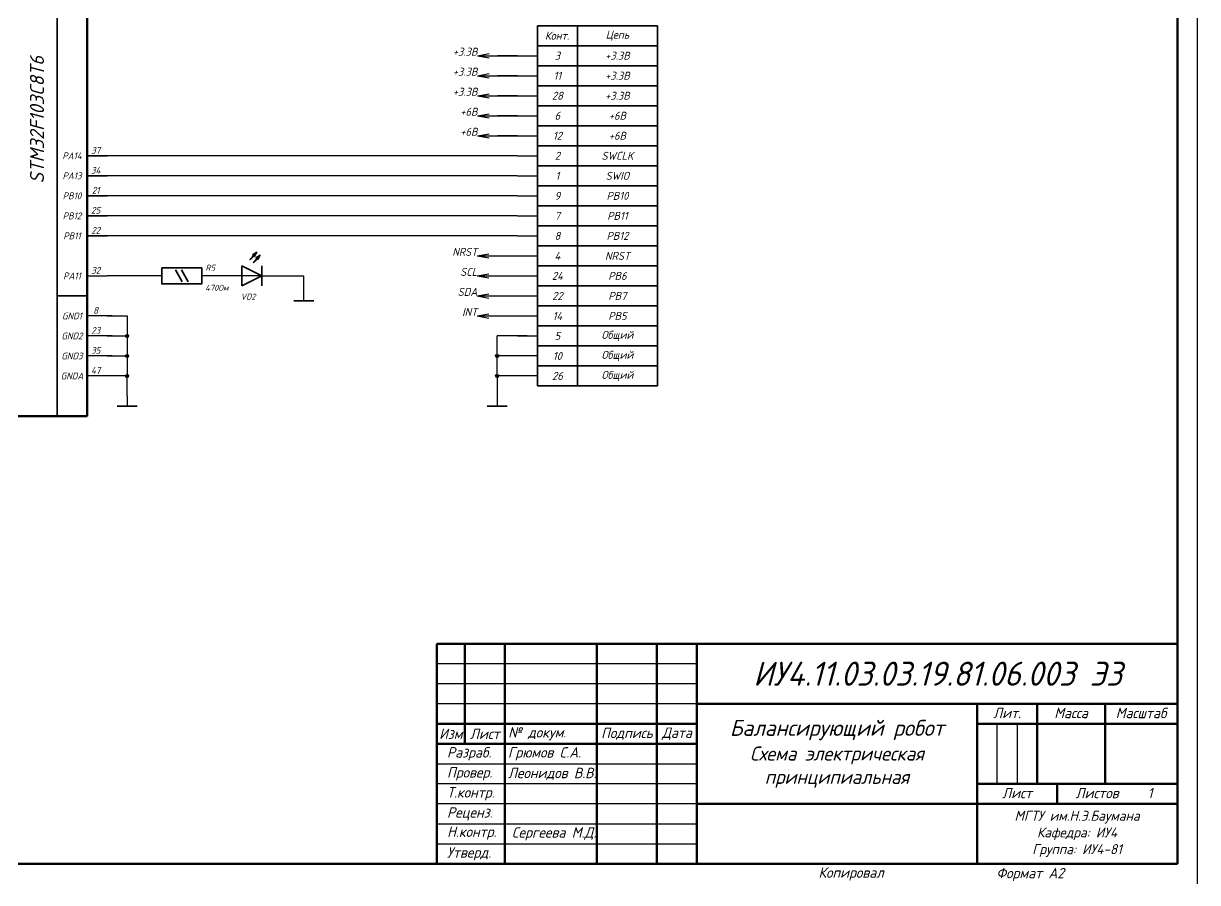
# Model space of a CAD drawing. Header units: inches. Extents: x -14 to 5184, y -66 to 1689.
# Drawn here: x 2219.2 to 2512.6, y 835.6 to 1050.2 of the extents above; entities that cross this region are included whole.
import ezdxf

# ---------------------------------------------------------------- set-up
doc = ezdxf.new("R2010")
doc.units = ezdxf.units.IN
doc.header["$MEASUREMENT"] = 0
for name, color, linetype, lineweight in [('Видимые тонкие (ГОСТ)', 7, 'Continuous', 25), ('Видимый контур (ГОСТ)', 7, 'Continuous', 50), ('Текст', 7, 'Continuous', 15)]:
    doc.layers.add(name, color=color, linetype=linetype, lineweight=lineweight)
doc.styles.get("Standard").update_dxf_attribs({"font": 'gost_b.ttf', "oblique": 15})

msp = doc.modelspace()

# ---------------------------------------------------------------- hatches: boundary and pattern name
at = {"lineweight": 25, "transparency": 33554607}
h = msp.add_hatch(color=0, dxfattribs=at)
h.dxf.hatch_style = 1
h.paths.add_polyline_path([(2276.4831, 992.3408), (2276.9618, 991.892), (2277.5529, 993.016)])
h.paths.add_polyline_path([(2276.6673, 992.1682), (2275.7857, 991.2142), (2275.8959, 991.1124), (2276.7767, 992.0656)])
h = msp.add_hatch(color=0, dxfattribs=at)
h.dxf.hatch_style = 1
h.paths.add_polyline_path([(2278.3702, 992.2607), (2277.3005, 991.5855), (2277.7791, 991.1367)])
h.paths.add_polyline_path([(2277.5941, 991.3102), (2277.4846, 991.4128), (2276.6031, 990.4589), (2276.7132, 990.3571)])
at = {"lineweight": 25, "transparency": 33554684}
h = msp.add_hatch(color=0, dxfattribs=at)
h.dxf.hatch_style = 1
h.paths.add_polyline_path([(2245.0969, 972.5106, -0.41421356), (2245.4969, 972.1106), (2245.0969, 972.1106)])
h.paths.add_polyline_path([(2245.0969, 972.5106), (2245.0969, 972.1106), (2244.6969, 972.1106, -0.41421356)])
h.paths.add_polyline_path([(2244.6969, 972.1106), (2245.4969, 972.1106, -1)])
h = msp.add_hatch(color=0, dxfattribs=at)
h.dxf.hatch_style = 1
h.paths.add_polyline_path([(2245.0969, 967.5106, -0.41421356), (2245.4969, 967.1106), (2245.0969, 967.1106)])
h.paths.add_polyline_path([(2245.0969, 967.5106), (2245.0969, 967.1106), (2244.6969, 967.1106, -0.41421356)])
h.paths.add_polyline_path([(2244.6969, 967.1106), (2245.4969, 967.1106, -1)])
h = msp.add_hatch(color=0, dxfattribs=at)
h.dxf.hatch_style = 1
h.paths.add_polyline_path([(2337.5969, 967.5106, -0.41421356), (2337.9969, 967.1106), (2337.5969, 967.1106)])
h.paths.add_polyline_path([(2337.5969, 967.5106), (2337.5969, 967.1106), (2337.1969, 967.1106, -0.41421356)])
h.paths.add_polyline_path([(2337.1969, 967.1106), (2337.9969, 967.1106, -1)])
h = msp.add_hatch(color=0, dxfattribs=at)
h.dxf.hatch_style = 1
h.paths.add_polyline_path([(2245.0969, 962.5106, -0.41421356), (2245.4969, 962.1106), (2245.0969, 962.1106)])
h.paths.add_polyline_path([(2245.0969, 962.5106), (2245.0969, 962.1106), (2244.6969, 962.1106, -0.41421356)])
h.paths.add_polyline_path([(2244.6969, 962.1106), (2245.4969, 962.1106, -1)])
h = msp.add_hatch(color=0, dxfattribs=at)
h.dxf.hatch_style = 1
h.paths.add_polyline_path([(2337.5969, 962.5106, -0.41421356), (2337.9969, 962.1106), (2337.5969, 962.1106)])
h.paths.add_polyline_path([(2337.5969, 962.5106), (2337.5969, 962.1106), (2337.1969, 962.1106, -0.41421356)])
h.paths.add_polyline_path([(2337.1969, 962.1106), (2337.9969, 962.1106, -1)])

# ---------------------------------------------------------------- linework, layer by layer
at = {"color": 0, "lineweight": 35, "transparency": 33554684}
for p, q in [((2227.5969, 1124.6106), (2227.5969, 952.1106)), ((2347.6477, 1049.6106), (2347.6477, 1034.6106)), ((2367.6477, 1049.6106), (2347.6477, 1049.6106)), ((2357.6477, 1049.6106), (2357.6477, 1034.6106)), ((2377.6477, 1049.6106), (2367.6477, 1049.6106)), ((2367.6477, 1049.6106), (2367.6477, 1049.6106)), ((2367.6477, 1049.6106), (2367.6477, 1049.6106)), ((2377.6477, 1049.6106), (2377.6477, 1034.6106)), ((2377.6477, 1044.6106), (2347.6477, 1044.6106)), ((2377.6477, 1039.6106), (2347.6477, 1039.6106)), ((2347.6477, 1034.6106), (2367.6477, 1034.6106)), ((2347.6477, 1024.6106), (2347.6477, 1034.6106)), ((2357.6477, 1024.6106), (2357.6477, 1034.6106)), ((2377.6477, 1034.6106), (2367.6477, 1034.6106)), ((2377.6477, 1024.6106), (2377.6477, 1034.6106)), ((2377.6477, 1029.6106), (2347.6477, 1029.6106)), ((2377.6477, 1029.6106), (2347.6477, 1029.6106)), ((2347.6477, 1019.6106), (2347.6477, 1029.6106)), ((2357.6477, 1019.6106), (2357.6477, 1029.6106)), ((2377.6477, 1019.6106), (2377.6477, 1029.6106)), ((2377.6477, 1024.6106), (2347.6477, 1024.6106)), ((2347.6477, 1024.6106), (2347.6477, 1009.6106)), ((2357.6477, 1024.6106), (2357.6477, 1009.6106)), ((2377.6477, 1024.6106), (2377.6477, 1009.6106)), ((2377.6477, 1019.6106), (2347.6477, 1019.6106)), ((2377.6477, 1019.6106), (2347.6477, 1019.6106)), ((2367.6477, 1019.6106), (2347.6477, 1019.6106)), ((2377.6477, 1019.6106), (2367.6477, 1019.6106)), ((2377.6477, 1014.6106), (2347.6477, 1014.6106)), ((2347.6477, 1009.6106), (2367.6477, 1009.6106)), ((2347.6477, 999.6106), (2347.6477, 1009.6106)), ((2357.6477, 999.6106), (2357.6477, 1009.6106)), ((2377.6477, 1009.6106), (2367.6477, 1009.6106)), ((2377.6477, 999.6106), (2377.6477, 1009.6106)), ((2377.6477, 1004.6106), (2347.6477, 1004.6106)), ((2377.6477, 999.6106), (2347.6477, 999.6106)), ((2347.6477, 989.6106), (2347.6477, 999.6106)), ((2357.6477, 984.6106), (2357.6477, 999.6106)), ((2377.6477, 989.6106), (2377.6477, 999.6106)), ((2377.6477, 994.6106), (2347.6477, 994.6106)), ((2377.6477, 989.6106), (2347.6477, 989.6106)), ((2347.6477, 989.6106), (2347.6477, 969.6106)), ((2367.6477, 989.6106), (2347.6477, 989.6106)), ((2377.6477, 989.6106), (2367.6477, 989.6106)), ((2377.6477, 989.6106), (2377.6477, 969.6106)), ((2377.6477, 984.6106), (2347.6477, 984.6106)), ((2357.6477, 984.6106), (2357.6477, 969.6106)), ((2286.7863, 980.8677), (2291.7863, 980.8677)), ((2377.6477, 979.6106), (2347.6477, 979.6106)), ((2377.6477, 974.6106), (2347.6477, 974.6106)), ((2347.6477, 969.6106), (2367.6477, 969.6106)), ((2347.6477, 959.6106), (2347.6477, 969.6106)), ((2357.6477, 959.6106), (2357.6477, 969.6106)), ((2377.6477, 969.6106), (2367.6477, 969.6106)), ((2377.6477, 959.6106), (2377.6477, 969.6106)), ((2377.6477, 964.6106), (2347.6477, 964.6106)), ((2377.6477, 959.6106), (2347.6477, 959.6106)), ((2242.5969, 954.6106), (2247.5969, 954.6106)), ((2340.0969, 954.6106), (2335.0969, 954.6106))]:
    msp.add_line(p, q, dxfattribs=at)
at = {"color": 0, "lineweight": 50, "transparency": 33554684}
for p in [(2235.0969, 1124.6106), (2210.0969, 952.1106)]:
    msp.add_line(p, (2235.0969, 952.1106), dxfattribs=at)
at = {"color": 0, "lineweight": 25, "transparency": 33554684}
for p, q in [((2332.6477, 1042.1106), (2335.6021, 1042.6315)), ((2332.6477, 1042.1106), (2337.6477, 1042.1106)), ((2332.6477, 1042.1106), (2335.6021, 1041.5896)), ((2335.1477, 1042.1106), (2342.6477, 1042.1106)), ((2342.6477, 1042.1106), (2337.6477, 1042.1106)), ((2342.6477, 1042.1106), (2347.6477, 1042.1106)), ((2332.6477, 1037.1106), (2335.6021, 1037.6315)), ((2332.6477, 1037.1106), (2337.6477, 1037.1106)), ((2332.6477, 1037.1106), (2335.6021, 1036.5896)), ((2335.1477, 1037.1106), (2342.6477, 1037.1106)), ((2342.6477, 1037.1106), (2337.6477, 1037.1106)), ((2342.6477, 1037.1106), (2347.6477, 1037.1106)), ((2332.6477, 1032.1106), (2335.6021, 1032.6315)), ((2332.6477, 1032.1106), (2337.6477, 1032.1106)), ((2332.6477, 1032.1106), (2335.6021, 1031.5896)), ((2335.1477, 1032.1106), (2342.6477, 1032.1106)), ((2342.6477, 1032.1106), (2337.6477, 1032.1106)), ((2342.6477, 1032.1106), (2347.6477, 1032.1106)), ((2332.6477, 1027.1106), (2335.6021, 1027.6315)), ((2332.6477, 1027.1106), (2337.6477, 1027.1106)), ((2332.6477, 1027.1106), (2335.6021, 1026.5896)), ((2335.1477, 1027.1106), (2342.6477, 1027.1106)), ((2342.6477, 1027.1106), (2337.6477, 1027.1106)), ((2342.6477, 1027.1106), (2347.6477, 1027.1106)), ((2332.6477, 1022.1106), (2335.6021, 1022.6315)), ((2332.6477, 1022.1106), (2337.6477, 1022.1106)), ((2332.6477, 1022.1106), (2335.6021, 1021.5896)), ((2335.1477, 1022.1106), (2342.6477, 1022.1106)), ((2342.6477, 1022.1106), (2337.6477, 1022.1106)), ((2342.6477, 1022.1106), (2347.6477, 1022.1106)), ((2235.0969, 1017.1106), (2240.0969, 1017.1106)), ((2342.6477, 1017.1106), (2347.6477, 1017.1106)), ((2235.0969, 1012.1106), (2240.0969, 1012.1106)), ((2342.6477, 1012.1106), (2347.6477, 1012.1106)), ((2235.0969, 1007.1106), (2240.0969, 1007.1106)), ((2342.6477, 1007.1106), (2347.6477, 1007.1106)), ((2235.0969, 1002.1106), (2240.0969, 1002.1106)), ((2342.6477, 1002.1106), (2347.6477, 1002.1106)), ((2235.0969, 997.1106), (2240.0969, 997.1106)), ((2342.6477, 997.1106), (2347.6477, 997.1106)), ((2332.5969, 992.1106), (2335.5513, 992.6315)), ((2332.5969, 992.1106), (2337.5969, 992.1106)), ((2332.5969, 992.1106), (2335.5513, 991.5896)), ((2235.0969, 987.1106), (2240.0969, 987.1106)), ((2253.7855, 987.1106), (2240.0969, 987.1106)), ((2268.7855, 987.1106), (2263.7855, 987.1106)), ((2332.5969, 987.1106), (2335.5513, 987.6315)), ((2332.5969, 987.1106), (2337.5969, 987.1106)), ((2332.5969, 987.1106), (2335.5513, 986.5896)), ((2332.5969, 982.1106), (2335.5513, 982.6315)), ((2332.5969, 982.1106), (2337.5969, 982.1106)), ((2332.5969, 982.1106), (2335.5513, 981.5896)), ((2337.5969, 982.1106), (2347.6477, 982.1106)), ((2240.0969, 977.1106), (2235.0969, 977.1106)), ((2241.3469, 977.1106), (2235.0969, 977.1106)), ((2240.0969, 977.1106), (2245.0969, 977.1106)), ((2245.0969, 977.1106), (2245.0969, 962.1106)), ((2332.5969, 977.1106), (2335.5513, 977.6315)), ((2332.5969, 977.1106), (2337.5969, 977.1106)), ((2332.5969, 977.1106), (2335.5513, 976.5896)), ((2337.5969, 977.1106), (2347.6477, 977.1106)), ((2240.0969, 972.1106), (2235.0969, 972.1106)), ((2241.3469, 972.1106), (2235.0969, 972.1106)), ((2240.0969, 972.1106), (2245.0969, 972.1106)), ((2342.6477, 972.1106), (2347.6477, 972.1106)), ((2240.0969, 967.1106), (2235.0969, 967.1106)), ((2241.3469, 967.1106), (2235.0969, 967.1106)), ((2240.0969, 967.1106), (2245.0969, 967.1106)), ((2240.0969, 962.1106), (2235.0969, 962.1106)), ((2241.3469, 962.1106), (2235.0969, 962.1106)), ((2245.0969, 962.1106), (2240.0969, 962.1106)), ((2245.0969, 957.1106), (2245.0969, 962.1106)), ((2337.5836, 962.1106), (2337.5969, 954.6106)), ((2245.0969, 957.1106), (2245.0969, 954.6106))]:
    msp.add_line(p, q, dxfattribs=at)
at = {"color": 0, "lineweight": 25, "transparency": 33554607}
for p, q in [((2342.5969, 1017.1106), (2235.0836, 1017.1106)), ((2342.5969, 1012.1106), (2235.0836, 1012.1106)), ((2342.5969, 1007.1106), (2235.0836, 1007.1106)), ((2342.5969, 1002.1106), (2235.0836, 1002.1106)), ((2342.5969, 997.1106), (2235.0836, 997.1106)), ((2276.668, 992.169), (2275.7857, 991.2142)), ((2276.668, 992.169), (2275.7857, 991.2142)), ((2276.7782, 992.0672), (2275.8959, 991.1124)), ((2277.5529, 993.016), (2276.4831, 992.3408)), ((2276.4831, 992.3408), (2276.9618, 991.892)), ((2277.5529, 993.016), (2276.9618, 991.892)), ((2278.3702, 992.2607), (2277.3005, 991.5855)), ((2278.3702, 992.2607), (2277.7791, 991.1367)), ((2337.5969, 992.1106), (2347.5969, 992.1106)), ((2275.7857, 991.2142), (2275.8959, 991.1124)), ((2277.4854, 991.4137), (2276.6031, 990.4589)), ((2277.4854, 991.4137), (2276.6031, 990.4589)), ((2276.6031, 990.4589), (2276.7132, 990.3571)), ((2277.5955, 991.3118), (2276.7132, 990.3571)), ((2277.3005, 991.5855), (2277.7791, 991.1367)), ((2278.7855, 987.1106), (2268.7855, 987.1106)), ((2278.7855, 987.1106), (2289.2863, 987.1106)), ((2289.2863, 980.8677), (2289.2863, 987.1106)), ((2337.5969, 987.1106), (2347.5969, 987.1106)), ((2345.0836, 972.1106), (2337.5969, 972.1106)), ((2337.5969, 962.1106), (2337.5969, 972.1106)), ((2347.5969, 967.1106), (2337.5969, 967.1106)), ((2347.5969, 962.1106), (2337.5969, 962.1106))]:
    msp.add_line(p, q, dxfattribs=at)
at = {"color": 0, "lineweight": 35, "transparency": 33554687}
for p, q in [((2273.7855, 984.6106), (2273.7855, 989.6106)), ((2278.7855, 987.1106), (2273.7855, 989.6106)), ((2273.7855, 984.6106), (2273.7855, 989.6106)), ((2278.7855, 987.1106), (2273.7855, 989.6106)), ((2278.7855, 989.6106), (2278.7855, 984.6106)), ((2278.7855, 989.6106), (2278.7855, 984.6106)), ((2273.7855, 984.6106), (2278.7855, 987.1106)), ((2273.7855, 984.6106), (2278.7855, 987.1106))]:
    msp.add_line(p, q, dxfattribs=at)
at = {"lineweight": 35}
for p, q in [((2257.1695, 988.6106), (2258.9016, 985.6106)), ((2258.6695, 988.6106), (2260.4016, 985.6106)), ((2227.5969, 982.1494), (2235.0969, 982.1494))]:
    msp.add_line(p, q, dxfattribs=at)
at = {"color": 0, "lineweight": 35, "transparency": 33554684}
msp.add_lwpolyline([(2253.7855, 989.1106), (2263.7855, 989.1106), (2263.7855, 985.1106), (2253.7855, 985.1106)], close=True, dxfattribs=at)
at = {"color": 0, "lineweight": 25, "transparency": 33554684}
for centre in [(2245.0969, 972.1106), (2245.0969, 967.1106), (2337.5969, 967.1106), (2245.0969, 962.1106), (2337.5969, 962.1106)]:
    msp.add_circle(centre, 0.4, dxfattribs=at)
at = {"layer": 'Видимые тонкие (ГОСТ)', "transparency": 33554684}
for p, q in [((2512.616, 835.2356), (2512.616, 1255.2356)), ((2387.5123, 890.2356), (2322.5123, 890.2356)), ((2387.5123, 885.2356), (2322.5123, 885.2356)), ((2387.5123, 880.2356), (2322.5123, 880.2356)), ((2462.4999, 875.0269), (2462.4999, 860.2356)), ((2467.5779, 875.0269), (2467.5779, 860.2356)), ((2322.5123, 865.2356), (2387.5123, 865.2356)), ((2387.5123, 860.2356), (2322.5123, 860.2356)), ((2387.5123, 855.2356), (2322.5123, 855.2356))]:
    msp.add_line(p, q, dxfattribs=at)
for points in [[(2322.5123, 850.2356), (2387.5123, 850.2356)], [(2322.5123, 845.2356), (2387.5123, 845.2356)]]:
    msp.add_lwpolyline(points, dxfattribs=at)
at = {"layer": 'Видимый контур (ГОСТ)', "transparency": 33554684}
for p, q in [((2507.616, 840.2356), (2507.616, 1250.2356)), ((2322.5123, 895.2356), (2322.5123, 840.2356)), ((2507.5123, 895.2356), (2322.5123, 895.2356)), ((2329.5123, 870.2356), (2329.5123, 895.2356)), ((2339.5123, 895.2356), (2339.5123, 840.2356)), ((2362.5123, 840.2356), (2362.5123, 895.2356)), ((2377.5123, 895.2356), (2377.5123, 840.2356)), ((2387.5123, 895.2356), (2387.5123, 840.2356)), ((2387.5123, 880.2356), (2507.5123, 880.2356)), ((2457.5123, 880.2356), (2457.5123, 840.2356)), ((2472.5123, 880.2356), (2472.5123, 860.2356)), ((2489.5123, 880.2356), (2489.5123, 860.2356)), ((2387.5123, 875.2356), (2322.5123, 875.2356)), ((2457.5123, 875.2356), (2507.5123, 875.2356)), ((2387.5123, 870.2356), (2322.5123, 870.2356)), ((2507.5123, 860.2356), (2457.5123, 860.2356)), ((2477.5123, 860.2356), (2477.5123, 855.2356)), ((2507.5123, 855.2356), (2387.5123, 855.2356)), ((1926.5123, 840.2356), (2507.616, 840.2356))]:
    msp.add_line(p, q, dxfattribs=at)

# ---------------------------------------------------------------- texts
at = {"layer": 'Текст', "color": 0, "transparency": 33554684}
for s, width, height, insert, char_height, attachment_point in [('\\pxqc;{\\fGOST type B|b0|i0|c204|p0;Конт.}', 10, 5, (2352.5571, 1047.1106), 2, 5), ('\\pxqc;{\\fGOST type B|b0|i0|c204|p0;Цепь}', 20.071833, 5, (2367.6586, 1047.1106), 2, 5), ('+3.3{\\fGOST type B|b0|i0|c204|p0;В}', 7.5, 2.5, (2332.6477, 1042.1106), 2, 9), ('\\pxqc;3', 10, 5, (2352.6477, 1042.1106), 2, 5), ('\\pxqc;+3.3B', 22.5, 5, (2367.6477, 1042.1106), 2, 5), ('+3.3{\\fGOST type B|b0|i0|c204|p0;В}', 7.5, 2.5, (2332.6477, 1037.1106), 2, 9), ('\\pxqc;11', 10, 5, (2352.6477, 1037.1106), 2, 5), ('\\pxqc;+3.3B', 22.5, 5, (2367.6477, 1037.1106), 2, 5), ('+3.3{\\fGOST type B|b0|i0|c204|p0;В}', 7.5, 2.5, (2332.6477, 1032.1106), 2, 9), ('\\pxqc;28', 10, 5, (2352.6477, 1032.1106), 2, 5), ('\\pxqc;+3.3B', 22.5, 5, (2367.6477, 1032.1106), 2, 5), ('+{\\fGOST type B|b0|i0|c204|p0;6В}', 7.5, 2.5, (2332.6477, 1027.1106), 2, 9), ('\\pxqc;6', 10, 5, (2352.6477, 1027.1106), 2, 5), ('\\pxqc;+6B', 22.5, 5, (2367.6477, 1027.1106), 2, 5), ('+{\\fGOST type B|b0|i0|c204|p0;6В}', 7.5, 2.5, (2332.6477, 1022.1106), 2, 9), ('\\pxqc;12', 10, 5, (2352.6477, 1022.1106), 2, 5), ('\\pxqc;+6B', 22.5, 5, (2367.6477, 1022.1106), 2, 5), ('\\pxqc;37', 4.374868, 2.5, (2235.073, 1017.6394), 1.7, 7), ('\\pxqc;2', 10, 5, (2352.6477, 1017.1106), 2, 5), ('\\pxqc;SWCLK', 22.5, 5, (2367.6477, 1017.1106), 2, 5), ('\\pxqc;PA14', 7.5, 2.5, (2231.3469, 1017.1106), 1.7, 5), ('\\pxqc;PA13', 7.5, 2.5, (2231.3469, 1012.1106), 1.7, 5), ('\\pxqc;{\\fGOST type B|b0|i0|c204|p0;3}4', 4.374868, 2.5, (2235.073, 1012.6394), 1.7, 7), ('\\pxqc;1', 10, 5, (2352.6477, 1012.1106), 2, 5), ('\\pxqc;SWIO', 22.5, 5, (2367.6477, 1012.1106), 2, 5), ('\\pxqc;21', 4.374868, 2.5, (2235.073, 1007.6394), 1.7, 7), ('\\pxqc;PB10', 7.5, 2.5, (2231.3469, 1007.1106), 1.7, 5), ('\\pxqc;9', 10, 5, (2352.6477, 1007.1106), 2, 5), ('\\pxqc;PB10', 22.5, 5, (2367.6477, 1007.1106), 2, 5), ('\\pxqc;25', 4.374868, 2.5, (2235.073, 1002.6394), 1.7, 7), ('\\pxqc;PB12', 7.5, 2.5, (2231.3469, 1002.1106), 1.7, 5), ('\\pxqc;7', 10, 5, (2352.6477, 1002.1106), 2, 5), ('\\pxqc;PB11', 22.5, 5, (2367.6477, 1002.1106), 2, 5), ('\\pxqc;PB11', 7.5, 2.5, (2231.3469, 997.1106), 1.7, 5), ('\\pxqc;22', 4.374868, 2.5, (2235.073, 997.6394), 1.7, 7), ('8', 10, 5, (2352.6477, 997.1106), 2, 5), ('\\pxqc;PB12', 22.5, 5, (2367.6477, 997.1106), 2, 5), ('NRST', 7.5, 2.5, (2332.5969, 992.1106), 2, 9), ('\\pxqc;4', 10, 5, (2352.6477, 992.1106), 2, 5), ('\\pxqc;NRST', 22.5, 5, (2367.6477, 992.1106), 2, 5), ('\\pxqc;32', 4.374868, 2.5, (2235.073, 987.6394), 1.7, 7), ('\\pxqc;R5', 2.5, 0, (2264.6384, 988.3932), 1.5, 7), ('SCL', 7.5, 2.5, (2332.5969, 987.1106), 2, 9), ('\\pxqc;PA11', 7.5, 2.5, (2231.3469, 987.1106), 1.7, 5), ('\\pxqc;24', 10, 5, (2352.6477, 987.1106), 2, 5), ('\\pxqc;PB{\\fGOST type B|b0|i0|c204|p0;6}', 22.5, 5, (2367.6477, 987.1106), 2, 5), ('\\pxql;470{\\fGOST type B|b0|i0|c204|p0;Ом}', 5, 2.5, (2264.6384, 983.3932), 1.5, 7), ('SDA', 7.5, 2.5, (2332.5969, 982.1106), 2, 9), ('\\pxqc;22', 10, 5, (2352.6477, 982.1106), 2, 5), ('\\pxqc;PB{\\fGOST type B|b0|i0|c204|p0;7}', 22.5, 5, (2367.6477, 982.1106), 2, 5), ('\\pxqc;VD2', 4.25, 2.5, (2273.2243, 982.6731), 1.5, 1), ('\\pxqc;{\\fGOST type B|b0|i0|c0|p0;GND1}', 7.5, 2.5, (2231.3336, 977.1106), 1.7, 5), ('\\pxqc;8', 4.374868, 2.5, (2235.073, 977.6394), 1.7, 7), ('INT', 7.5, 2.5, (2332.5969, 977.1106), 2, 9), ('\\pxqc;14', 10, 5, (2352.6477, 977.1106), 2, 5), ('\\pxqc;PB5', 22.5, 5, (2367.6477, 977.1106), 2, 5), ('\\pxqc;23', 4.374868, 2.5, (2235.073, 972.6394), 1.7, 7), ('{\\fGOST type B|b0|i0|c0|p0;GND2}', 7.5, 2.5, (2231.3336, 972.1106), 1.7, 5), ('5', 10, 5, (2352.6477, 972.1106), 2, 5), ('\\pxqc;{\\fGOST type B|b0|i0|c204|p0;Общий}', 22.5, 5, (2367.6477, 972.1106), 2, 5), ('\\pxqc;35', 4.374868, 2.5, (2235.073, 967.6394), 1.7, 7), ('\\pxqc;{\\fGOST type B|b0|i0|c204|p0;Общий}', 22.5, 5, (2367.6477, 967.1106), 2, 5), ('\\pxqc;{\\fGOST type B|b0|i0|c0|p0;GND3}', 7.5, 2.5, (2231.3336, 967.1106), 1.7, 5), ('\\pxqc;10', 10, 5, (2352.6477, 967.1106), 2, 5), ('\\pxqc;{\\fGOST type B|b0|i0|c0|p0;GNDA}', 7.5, 2.5, (2231.3336, 962.1106), 1.7, 5), ('\\pxqc;47', 4.374868, 2.5, (2235.073, 962.6394), 1.7, 7), ('\\pxqc;26', 10, 5, (2352.6477, 962.1106), 2, 5), ('\\pxqc;{\\fGOST type B|b0|i0|c204|p0;Общий}', 22.5, 5, (2367.6477, 962.1106), 2, 5)]:
    msp.add_mtext_dynamic_auto_height_columns(s, width=width, gutter_width=12.5, height=height, count=1, dxfattribs=dict(at, insert=insert, char_height=char_height, attachment_point=attachment_point))
at = {"layer": 'Текст', "color": 0, "transparency": 33554684, "insert": (2222.5969, 1027.1106), "char_height": 3.5, "attachment_point": 5, "rotation": 90}
msp.add_mtext_dynamic_auto_height_columns('\\pxql;STM32F103C8T6 ', width=33.824924, gutter_width=12.5, height=4.0907, count=1, dxfattribs=at)
at = {"layer": 'Текст', "color": 0, "transparency": 33554684}
for s, width, gutter_width, heights, insert, char_height, attachment_point in [('\\pxqc;{\\fGOST type B|b0|i0|c204|p0;ИУ4.11.03.03.19.81.06.003 Э3}', 120, 12.5, [0], (2447.678, 887.7356), 6, 5), ('\\pxqc;{\\fGOST type B|b0|i0|c204|p0;Лит.}', 15, 17.5, [0], (2457.5123, 879.2287), 2.6, 1), ('\\pxqc;{\\fGOST type B|b0|i0|c204|p0;Масса}', 17, 17.5, [0], (2472.5123, 879.2287), 2.6, 1), ('\\pxqc;{\\fGOST type B|b0|i0|c204|p0;Масштаб}', 18, 17.5, [0], (2489.5123, 879.2287), 2.6, 1), ('\\pxi-3,l3.32143,ql,t3.32143;{\\fGOST type B|b0|i0|c204|p0;№ докум\\fGOST type A|b0|i0|c204|p0;.}', 17, 17.5, [4.7965], (2339.5123, 872.7356), 2.6, 4), ('\\pxqc;{\\fGOST type B|b0|i0|c204|p0;Балансирующий робот \\P\\H0.875x;Схема электрическая \\Pпринципиальная}', 76.091048, 12.5, [23.6399], (2422.5123, 867.7356), 4, 5), ('\\pxqc;{\\fGOST type B|b0|i0|c204|p0;Изм}', 7, 17.5, [0], (2322.5123, 872.7356), 2.6, 4), ('\\pxqc;{\\fGOST type B|b0|i0|c204|p0;Лист}', 10, 17.5, [0], (2329.5123, 872.7356), 2.6, 4), ('\\pxqc;{\\fGOST type B|b0|i0|c204|p0;Подпись}', 15, 17.5, [0], (2362.5123, 872.7356), 2.6, 4), ('\\pxqc;{\\fGOST type B|b0|i0|c204|p2;Дата}', 10, 17.5, [0], (2377.5123, 872.7356), 2.6, 4), ('\\pxql;{\\fGOST type B|b0|i0|c204|p0;Разраб.}', 17, 17.5, [0], (2325.0468, 867.7356), 2.6, 4), ('{\\fGOST type B|b0|i0|c204|p0;Грюмов С.А.}', 22.960032, 17.5, [0], (2340.2836, 867.7356), 2.6, 4), ('\\pxql;{\\fGOST type B|b0|i0|c204|p0;Провер.}', 17, 17.5, [0], (2325.0468, 862.7356), 2.6, 4), ('{\\fGOST type B|b0|i0|c204|p0;Леонидов В.В.}', 24.465407, 17.5, [2.6], (2340.2836, 862.7356), 2.6, 4), ('{\\fGOST type B|b0|i0|c204|p0;Т.контр.}', 17, 17.5, [0], (2325.0468, 857.7356), 2.6, 4), ('\\pxqc;{\\fGOST type B|b0|i0|c204|p0;Лист}', 20, 17.5, [0], (2457.5123, 859.2287), 2.6, 1), ('\\pxqc;{\\fGOST type B|b0|i0|c204|p0;Листов}', 20, 17.5, [0], (2477.5123, 859.2287), 2.6, 1), ('\\pxqc;1', 20, 17.5, [0], (2490.7638, 859.2287), 2.6, 1), ('{\\fGOST type B|b0|i0|c204|p0;Реценз.}', 17, 17.5, [0], (2325.0668, 852.7356), 2.6, 4), ('\\pxqc;{\\fGOST type B|b0|i0|c204|p0;МГТУ им}.{\\fGOST type B|b0|i0|c204|p0;Н.Э.Баумана\\PКафедра}: {\\fGOST type B|b0|i0|c204|p0;ИУ4}\\P{\\fGOST type B|b0|i0|c204|p0;Группа}: {\\fGOST type B|b0|i0|c204|p0;ИУ4-81}', 50, 17.5, [0], (2482.5123, 847.7356), 2.5, 5), ('\\pxql;{\\fGOST type B|b0|i0|c204|p0;Н.контр.}', 17, 17.5, [0], (2325.0868, 847.918), 2.6, 4), ('\\pxqc;{\\fGOST type B|b0|i0|c204|p0;Сергеева М.Д.}', 23.070615, 17.5, [0], (2340.2836, 847.7356), 2.6, 4), ('{\\fGOST type B|b0|i0|c204|p0;Утверд.}', 17, 17.5, [0], (2325.0468, 842.7356), 2.6, 4), ('{\\fGOST type B|b0|i0|c204|p0;Копировал}', 17, 17.5, [0], (2417.8872, 839.3609), 2.6, 1), ('{\\fGOST type B|b0|i0|c204|p0;Формат А2}', 20, 17.5, [0], (2462.3368, 839.2287), 2.6, 1)]:
    msp.add_mtext_dynamic_manual_height_columns(s, width=width, gutter_width=gutter_width, heights=heights, dxfattribs=dict(at, insert=insert, char_height=char_height, attachment_point=attachment_point))

doc.saveas('drawing.dxf')
